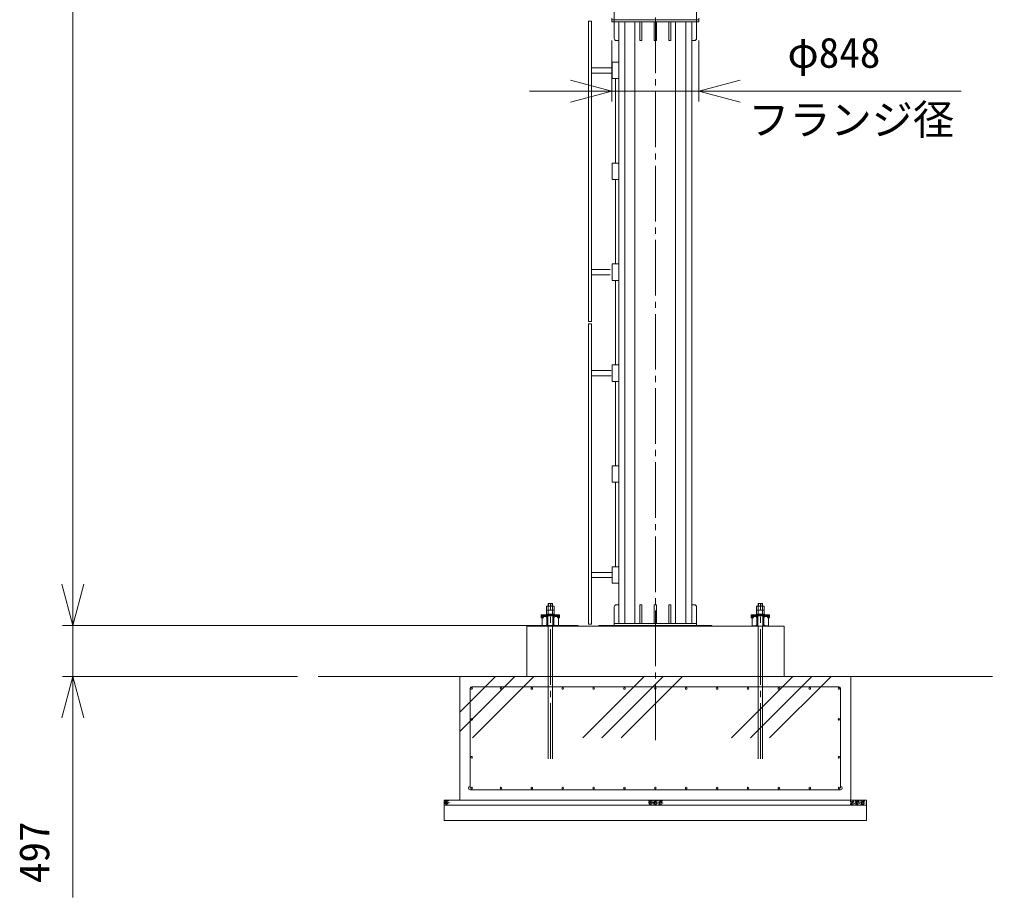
# Model space of a CAD drawing. Units: millimetres, scale not verified. Extents: x -17622 to 17358, y -25032 to 27188.
# Drawn here: x -17622 to -8168, y -10239 to -1710 of the extents above; entities that cross this region are included whole.
import ezdxf
from ezdxf.enums import TextEntityAlignment as Align

# ---------------------------------------------------------------- set-up
doc = ezdxf.new("R2010")
doc.units = ezdxf.units.MM
doc.header["$LTSCALE"] = 60
doc.linetypes.add('CHAIN2', pattern=[12, 9, -1, 1, -1])
doc.linetypes.add('DASHED2', pattern=[3, 2, -1])
for name, color, linetype, lineweight in [('0-3_05 寸法', 7, 'Continuous', 18), ('0-4_10 当社外形線', 3, 'Continuous', 18), ('0-5_12 当社中心線', 3, 'CHAIN2', 18), ('0-6_13 当社破線', 3, 'DASHED2', 18), ('0-7_20 躯体・土木、外形線', 1, 'Continuous', 18)]:
    doc.layers.add(name, color=color, linetype=linetype, lineweight=lineweight)
doc.styles.add('ＭＳ ゴシック', font='')
doc.styles.get('ＭＳ ゴシック').set_extended_font_data('MS Gothic')

msp = doc.modelspace()

# ---------------------------------------------------------------- linework, layer by layer
at = {"layer": '0-3_05 寸法'}
for p, q in [((-17104.05, 9644.63), (-17104.05, -7195.38)), ((-11868.18, -1915.37), (-11868.18, -2507.45)), ((-11020.18, -1915.37), (-11020.18, -2507.45)), ((-12268.18, -2407.45), (-12668.18, -2407.45)), ((-11868.18, -2407.45), (-12268.18, -2407.45)), ((-11868.18, -2407.45), (-11020.18, -2407.45)), ((-11020.18, -2407.45), (-10620.18, -2407.45)), ((-10620.18, -2407.45), (-8473.52, -2407.45)), ((-17104.05, -7195.38), (-17104.05, -6795.38)), ((-17104.05, -7595.38), (-17104.05, -7195.38)), ((-17104.05, -7595.38), (-17104.05, -7195.38)), ((-12194.18, -7595.38), (-17204.05, -7595.38)), ((-12194.18, -7595.38), (-17204.05, -7595.38)), ((-17104.05, -7595.38), (-17104.05, -8092.38)), ((-14919.94, -8092.38), (-17204.05, -8092.38)), ((-17104.05, -8092.38), (-17104.05, -8492.38)), ((-17104.05, -8492.38), (-17104.05, -10239.05))]:
    msp.add_line(p, q, dxfattribs=at)
for points in [[(-12268.18, -2300.27), (-11868.18, -2407.45), (-12268.18, -2514.63)], [(-10620.18, -2514.63), (-11020.18, -2407.45), (-10620.18, -2300.27)], [(-16996.87, -7195.38), (-17104.05, -7595.38), (-17211.23, -7195.38)], [(-16996.87, -7195.38), (-17104.05, -7595.38), (-17211.23, -7195.38)], [(-17211.23, -8492.38), (-17104.05, -8092.38), (-16996.87, -8492.38)]]:
    msp.add_lwpolyline(points, dxfattribs=at)
at = {"layer": '0-4_10 当社外形線'}
for p, q in [((-11844.19, -1537.41), (-11844.19, -1715.37)), ((-11044.18, -1537.41), (-11044.18, -1715.37)), ((-11868.18, -1734.38), (-11868.18, -1696.37)), ((-11020.18, -1734.38), (-11020.18, -1696.37)), ((-12094.19, -1725.38), (-12094.19, -4645.37)), ((-12094.19, -1725.38), (-12064.18, -1725.38)), ((-12094.19, -1725.38), (-12064.18, -1725.38)), ((-12064.18, -1725.38), (-12064.18, -4645.37)), ((-12064.18, -1725.38), (-12064.18, -4645.38)), ((-11868.18, -1715.37), (-11020.18, -1715.37)), ((-11868.18, -1734.38), (-11020.18, -1734.38)), ((-11844.18, -1715.37), (-11844.18, -1895.37)), ((-11799.78, -1734.37), (-11799.78, -7576.38)), ((-11739.19, -1735.56), (-11739.19, -7576.25)), ((-11644.03, -7576.25), (-11644.03, -1735.56)), ((-11594.18, -1915.38), (-11594.18, -1734.37)), ((-11574.19, -1915.38), (-11574.19, -1734.37)), ((-11454.19, -1915.38), (-11454.19, -1734.14)), ((-11434.18, -1915.38), (-11434.18, -1734.86)), ((-11314.19, -1915.38), (-11314.19, -1734.86)), ((-11294.19, -1915.38), (-11294.19, -1735.58)), ((-11249.95, -7576.25), (-11249.95, -1735.56)), ((-11149.19, -1737.4), (-11149.19, -7576.25)), ((-11088.58, -1734.38), (-11088.58, -7576.38)), ((-11044.17, -1715.37), (-11044.17, -1895.37)), ((-11799.86, -1915.38), (-11824.18, -1915.38)), ((-11574.19, -1915.38), (-11594.18, -1915.38)), ((-11434.18, -1915.38), (-11454.19, -1915.38)), ((-11294.19, -1915.38), (-11314.19, -1915.38)), ((-11064.19, -1915.38), (-11089.84, -1915.38)), ((-11864.19, -2125.37), (-11864.19, -2285.37)), ((-11864.19, -2125.37), (-11801.43, -2125.37)), ((-11864.19, -2125.37), (-11864.19, -2285.37)), ((-11864.19, -2125.37), (-11801.43, -2125.37)), ((-11864.19, -2125.37), (-11864.19, -2285.37)), ((-11864.19, -2125.37), (-11801.43, -2125.37)), ((-11864.19, -2125.37), (-11864.19, -2285.37)), ((-11864.19, -2125.37), (-11801.43, -2125.37)), ((-11864.19, -2125.37), (-11864.19, -2285.37)), ((-11864.19, -2125.37), (-11801.43, -2125.37)), ((-11864.19, -2125.37), (-11864.19, -2285.37)), ((-11864.19, -2125.37), (-11801.43, -2125.37)), ((-12059.44, -2180.38), (-11872.45, -2180.38)), ((-12059.44, -2180.38), (-11872.45, -2180.38)), ((-12059.44, -2230.38), (-11872.45, -2230.38)), ((-12059.44, -2230.38), (-11872.45, -2230.38)), ((-11966, -2230.37), (-11872.45, -2230.37)), ((-11959.21, -2180.37), (-11872.45, -2180.37)), ((-11864.19, -2285.37), (-11801.43, -2285.37)), ((-11864.19, -2285.37), (-11801.43, -2285.37)), ((-11864.19, -2285.37), (-11801.43, -2285.37)), ((-11864.19, -2285.37), (-11801.43, -2285.37)), ((-11864.19, -2285.37), (-11801.43, -2285.37)), ((-11864.19, -2285.37), (-11801.43, -2285.37)), ((-11829.79, -2286.99), (-11829.79, -3101.92)), ((-11829.79, -2286.99), (-11829.79, -3101.92)), ((-11864.19, -3105.37), (-11864.19, -3265.38)), ((-11864.19, -3105.37), (-11801.43, -3105.37)), ((-11862.54, -3105.37), (-11862.54, -3265.38)), ((-11862.54, -3105.37), (-11799.78, -3105.37)), ((-11864.19, -3265.38), (-11801.43, -3265.38)), ((-11862.54, -3265.38), (-11799.78, -3265.38)), ((-11829.79, -3265.57), (-11829.79, -4083.78)), ((-11829.79, -3265.57), (-11829.79, -4083.79)), ((-12059.44, -4140.37), (-11881.8, -4140.37)), ((-12059.44, -4140.38), (-11881.8, -4140.38)), ((-11864.19, -4085.37), (-11864.19, -4245.37)), ((-11864.19, -4085.37), (-11801.43, -4085.37)), ((-11864.19, -4085.37), (-11864.19, -4245.38)), ((-11864.19, -4085.37), (-11801.43, -4085.37)), ((-12059.44, -4190.37), (-11881.8, -4190.37)), ((-12059.44, -4190.37), (-11881.8, -4190.37)), ((-11864.19, -4245.37), (-11801.43, -4245.37)), ((-11864.19, -4245.38), (-11801.43, -4245.38)), ((-11829.79, -4242.31), (-11829.79, -5064.71)), ((-11829.79, -4242.32), (-11829.79, -5064.71)), ((-12094.19, -4645.37), (-12064.18, -4645.37)), ((-12094.19, -4665.37), (-12094.19, -7585.38)), ((-11864.19, -5065.38), (-11864.19, -5225.38)), ((-11864.19, -5065.38), (-11801.43, -5065.38)), ((-11864.19, -5065.38), (-11864.19, -5225.38)), ((-11864.19, -5065.38), (-11801.43, -5065.38)), ((-12059.44, -5120.38), (-11872.45, -5120.38)), ((-12059.44, -5170.37), (-11872.45, -5170.37)), ((-11864.19, -5225.38), (-11801.43, -5225.38)), ((-11864.19, -5225.38), (-11801.43, -5225.38)), ((-11829.79, -5227), (-11829.79, -6041.92)), ((-11864.19, -6045.38), (-11864.19, -6205.37)), ((-11864.19, -6045.38), (-11801.43, -6045.38)), ((-11864.19, -6045.38), (-11864.19, -6205.37)), ((-11864.19, -6045.38), (-11801.43, -6045.38)), ((-11864.19, -6205.37), (-11801.43, -6205.37)), ((-11864.19, -6205.37), (-11801.43, -6205.37)), ((-11829.79, -6205.57), (-11829.79, -7023.79)), ((-12059.44, -7080.38), (-11866.43, -7080.38)), ((-11864.19, -7025.38), (-11864.19, -7185.38)), ((-11864.19, -7025.38), (-11801.43, -7025.38)), ((-11864.19, -7025.38), (-11864.19, -7185.38)), ((-11864.19, -7025.38), (-11801.43, -7025.38)), ((-12059.44, -7130.38), (-11869.75, -7130.38)), ((-11864.19, -7185.38), (-11801.43, -7185.38)), ((-11864.19, -7185.38), (-11801.43, -7185.38)), ((-12485.15, -7485.38), (-12485.15, -7409.38)), ((-12482.65, -7409.38), (-12482.65, -7384.38)), ((-12445.65, -7409.38), (-12445.65, -7384.38)), ((-11844.19, -7417.42), (-11844.19, -7595.38)), ((-11799.86, -7395.38), (-11824.18, -7395.38)), ((-11574.19, -7395.38), (-11594.18, -7395.38)), ((-11594.18, -7395.38), (-11594.18, -7575.89)), ((-11574.19, -7395.38), (-11574.19, -7576.39)), ((-11434.18, -7395.38), (-11454.19, -7395.38)), ((-11454.19, -7395.38), (-11454.19, -7576.61)), ((-11434.18, -7395.38), (-11434.18, -7575.89)), ((-11294.19, -7395.38), (-11314.19, -7395.38)), ((-11314.19, -7395.38), (-11314.19, -7575.89)), ((-11294.19, -7395.38), (-11294.19, -7575.18)), ((-11064.19, -7395.38), (-11089.84, -7395.38)), ((-11044.18, -7417.42), (-11044.18, -7595.38)), ((-10442.72, -7409.38), (-10442.72, -7384.38)), ((-10405.72, -7409.38), (-10405.72, -7384.38)), ((-10403.22, -7485.38), (-10403.22, -7409.38)), ((-12552.15, -7522.38), (-12552.15, -7492.38)), ((-12552.15, -7492.38), (-12549.15, -7492.38)), ((-12552.15, -7522.38), (-12544.15, -7522.38)), ((-12549.15, -7492.38), (-12379.15, -7492.38)), ((-12549.15, -7515.38), (-12549.15, -7492.38)), ((-12544.15, -7504.38), (-12549.15, -7504.38)), ((-12545.15, -7519.38), (-12544.15, -7519.38)), ((-12544.15, -7504.38), (-12494.15, -7504.38)), ((-12544.15, -7506.25), (-12544.15, -7504.38)), ((-12544.15, -7602.51), (-12544.15, -7506.25)), ((-12494.15, -7504.38), (-12434.15, -7504.38)), ((-12384.15, -7504.38), (-12434.15, -7504.38)), ((-12384.15, -7506.25), (-12384.15, -7504.38)), ((-12384.15, -7504.38), (-12379.15, -7504.38)), ((-12384.15, -7602.51), (-12384.15, -7506.25)), ((-12383.15, -7519.38), (-12384.15, -7519.38)), ((-12376.15, -7522.38), (-12384.15, -7522.38)), ((-12379.15, -7515.38), (-12379.15, -7492.38)), ((-12376.15, -7492.38), (-12379.15, -7492.38)), ((-12376.15, -7522.38), (-12376.15, -7492.38)), ((-10512.22, -7522.38), (-10512.22, -7492.38)), ((-10512.22, -7492.38), (-10509.22, -7492.38)), ((-10512.22, -7522.38), (-10504.22, -7522.38)), ((-10339.22, -7492.38), (-10509.22, -7492.38)), ((-10509.22, -7515.38), (-10509.22, -7492.38)), ((-10504.22, -7504.38), (-10509.22, -7504.38)), ((-10505.22, -7519.38), (-10504.22, -7519.38)), ((-10504.22, -7504.38), (-10454.22, -7504.38)), ((-10504.22, -7506.25), (-10504.22, -7504.38)), ((-10504.22, -7602.51), (-10504.22, -7506.25)), ((-10394.22, -7504.38), (-10454.22, -7504.38)), ((-10344.22, -7504.38), (-10394.22, -7504.38)), ((-10344.22, -7506.25), (-10344.22, -7504.38)), ((-10344.22, -7504.38), (-10339.22, -7504.38)), ((-10344.22, -7602.51), (-10344.22, -7506.25)), ((-10343.22, -7519.38), (-10344.22, -7519.38)), ((-10336.22, -7522.38), (-10344.22, -7522.38)), ((-10339.22, -7515.38), (-10339.22, -7492.38)), ((-10336.22, -7492.38), (-10339.22, -7492.38)), ((-10336.22, -7522.38), (-10336.22, -7492.38)), ((-12694.18, -7604.38), (-10194.18, -7604.38)), ((-12694.18, -8092.38), (-12694.18, -7604.38)), ((-12544.15, -7604.38), (-12544.15, -7602.51)), ((-12494.15, -7599.38), (-12488.16, -7599.38)), ((-12485.15, -8892.38), (-12485.15, -7604.38)), ((-12443.15, -7604.38), (-12443.15, -8892.38)), ((-12434.15, -7599.38), (-12440.14, -7599.38)), ((-12384.15, -7604.38), (-12384.15, -7602.51)), ((-12094.19, -7585.38), (-12064.18, -7585.38)), ((-11994.18, -7604.38), (-10894.18, -7604.38)), ((-11844.19, -7576.38), (-11044.18, -7576.38)), ((-10504.22, -7604.38), (-10504.22, -7602.51)), ((-10454.22, -7599.38), (-10448.23, -7599.38)), ((-10445.22, -7604.38), (-10445.22, -8892.38)), ((-10403.22, -8892.38), (-10403.22, -7604.38)), ((-10394.22, -7599.38), (-10400.21, -7599.38)), ((-10344.22, -7604.38), (-10344.22, -7602.51)), ((-10194.18, -8092.38), (-10194.18, -7604.38)), ((-12694.18, -8092.38), (-10194.18, -8092.38))]:
    msp.add_line(p, q, dxfattribs=at)
for points in [[(-12094.19, -1725.38), (-12094.19, -4645.38), (-12064.18, -4645.38)], [(-12094.19, -4665.37), (-12064.18, -4665.37), (-12064.18, -7585.38)], [(-12501.65, -7447.38), (-12501.65, -7409.38), (-12426.65, -7409.38), (-12426.65, -7447.38)], [(-12501.65, -7485.38), (-12501.65, -7447.38), (-12426.65, -7447.38), (-12426.65, -7485.38)], [(-12485.15, -7409.38), (-12485.15, -7384.38), (-12443.15, -7384.38), (-12443.15, -7485.38)], [(-10386.72, -7447.38), (-10386.72, -7409.38), (-10461.72, -7409.38), (-10461.72, -7447.38)], [(-10386.72, -7485.38), (-10386.72, -7447.38), (-10461.72, -7447.38), (-10461.72, -7485.38)], [(-10403.22, -7409.38), (-10403.22, -7384.38), (-10445.22, -7384.38), (-10445.22, -7485.38)], [(-12503.15, -7492.38), (-12503.15, -7485.38), (-12425.15, -7485.38), (-12425.15, -7492.38)], [(-10385.22, -7492.38), (-10385.22, -7485.38), (-10463.22, -7485.38), (-10463.22, -7492.38)], [(-11994.18, -7604.38), (-11994.18, -7595.38), (-10894.18, -7595.38), (-10894.18, -7604.38)]]:
    msp.add_lwpolyline(points, dxfattribs=at)
for centre, radius, start, end in [((-11824.18, -1895.37), 20, 180, 270), ((-11824.18, -1895.37), 20, 180, 270), ((-11064.19, -1895.37), 20, 270, 0), ((-11064.19, -1895.37), 20, 270, 0), ((-11824.18, -7415.38), 20, 90, 180), ((-11824.18, -7415.38), 20, 90, 180), ((-11064.19, -7415.38), 20, 0, 90), ((-11064.19, -7415.38), 20, 0, 90), ((-12551.15, -7494.38), 2, 0, 90), ((-12545.15, -7515.38), 4, 180, 270), ((-12383.15, -7515.38), 4, 270, 0), ((-12377.15, -7494.38), 2, 90, 180), ((-10511.22, -7494.38), 2, 359.99996, 89.99996), ((-10505.22, -7515.38), 4, 179.99996, 269.99996), ((-10343.22, -7515.38), 4, 269.99996, 359.99996), ((-10337.22, -7494.38), 2, 89.99996, 179.99996)]:
    msp.add_arc(centre, radius, start, end, dxfattribs=at)
at = {"layer": '0-5_12 当社中心線'}
for p, q in [((-11444.18, -8711.78), (-11444.18, 12652.46)), ((-12464.15, -8892.38), (-12464.15, -7384.38)), ((-10424.22, -8892.38), (-10424.22, -7384.38))]:
    msp.add_line(p, q, dxfattribs=at)
at = {"layer": '0-6_13 当社破線'}
for p, q in [((-12544.15, -7519.38), (-12532.15, -7519.38)), ((-12544.15, -7522.38), (-12532.15, -7522.38)), ((-12540.5, -7510.23), (-12506.45, -7513.21)), ((-12532.15, -7522.38), (-12532.15, -7519.38)), ((-12499.15, -7587.58), (-12499.15, -7521.18)), ((-12494.15, -7604.38), (-12494.15, -7504.38)), ((-12494.15, -7509.38), (-12488.16, -7509.38)), ((-12488.16, -7599.38), (-12488.16, -7509.38)), ((-12440.14, -7599.38), (-12440.14, -7509.38)), ((-12434.15, -7509.38), (-12440.14, -7509.38)), ((-12434.15, -7604.38), (-12434.15, -7504.38)), ((-12429.15, -7587.58), (-12429.15, -7521.18)), ((-12387.8, -7510.23), (-12421.84, -7513.21)), ((-12384.15, -7519.38), (-12396.15, -7519.38)), ((-12396.15, -7522.38), (-12396.15, -7519.38)), ((-12384.15, -7522.38), (-12396.15, -7522.38)), ((-10504.22, -7519.38), (-10492.22, -7519.38)), ((-10504.22, -7522.38), (-10492.22, -7522.38)), ((-10500.57, -7510.23), (-10466.52, -7513.21)), ((-10492.22, -7522.38), (-10492.22, -7519.38)), ((-10459.22, -7587.58), (-10459.22, -7521.18)), ((-10454.22, -7604.38), (-10454.22, -7504.38)), ((-10454.22, -7509.38), (-10448.23, -7509.38)), ((-10448.23, -7599.38), (-10448.23, -7509.38)), ((-10400.21, -7599.38), (-10400.21, -7509.38)), ((-10394.22, -7509.38), (-10400.21, -7509.38)), ((-10394.22, -7604.38), (-10394.22, -7504.38)), ((-10389.22, -7587.58), (-10389.22, -7521.18)), ((-10347.87, -7510.23), (-10381.92, -7513.21)), ((-10344.22, -7519.38), (-10356.22, -7519.38)), ((-10356.22, -7522.38), (-10356.22, -7519.38)), ((-10344.22, -7522.38), (-10356.22, -7522.38)), ((-12540.5, -7598.53), (-12506.45, -7595.55)), ((-12387.8, -7598.53), (-12421.84, -7595.55)), ((-10500.57, -7598.53), (-10466.52, -7595.55)), ((-10347.87, -7598.53), (-10381.92, -7595.55))]:
    msp.add_line(p, q, dxfattribs=at)
for centre, radius, start, end in [((-12540.15, -7506.25), 4, 180, 265), ((-12507.15, -7521.18), 8, 0, 85), ((-12421.15, -7521.18), 8, 95, 180), ((-12388.15, -7506.25), 4, 275, 0), ((-10500.22, -7506.25), 4, 179.99996, 264.99996), ((-10467.22, -7521.18), 8, 359.99996, 84.99996), ((-10381.22, -7521.18), 8, 94.99996, 179.99996), ((-10348.22, -7506.25), 4, 274.99996, 359.99996), ((-12540.15, -7602.51), 4, 95, 180), ((-12507.15, -7587.58), 8, 275, 0), ((-12421.15, -7587.58), 8, 180, 265), ((-12388.15, -7602.51), 4, 0, 85), ((-10500.22, -7602.51), 4, 94.99996, 179.99996), ((-10467.22, -7587.58), 8, 274.99996, 359.99996), ((-10381.22, -7587.58), 8, 179.99996, 264.99996), ((-10348.22, -7602.51), 4, 359.99996, 84.99996)]:
    msp.add_arc(centre, radius, start, end, dxfattribs=at)
at = {"layer": '0-7_20 躯体・土木、外形線'}
for p, q in [((-12694.18, -8092.38), (-14719.94, -8092.38)), ((-13344.18, -8625.72), (-12810.84, -8092.38)), ((-12996.81, -8092.38), (-13344.18, -8439.75)), ((-13344.18, -9292.38), (-13344.18, -8092.38)), ((-12624.87, -8092.38), (-13221.07, -8688.58)), ((-12149.29, -8688.58), (-11553.09, -8092.38)), ((-11367.12, -8092.38), (-11963.32, -8688.58)), ((-11777.35, -8688.58), (-11181.15, -8092.38)), ((-10109.36, -8092.38), (-10705.57, -8688.58)), ((-10519.6, -8688.58), (-9923.4, -8092.38)), ((-9737.43, -8092.38), (-10333.63, -8688.58)), ((-8168.43, -8092.38), (-10194.18, -8092.38)), ((-9544.18, -9292.38), (-9544.18, -8092.38)), ((-13244.18, -9176.38), (-13244.18, -8208.38)), ((-9660.18, -8192.38), (-13228.18, -8192.38)), ((-9644.18, -9176.38), (-9644.18, -8208.38)), ((-9644.18, -9192.38), (-13244.18, -9192.38)), ((-9394.19, -9292.38), (-13494.18, -9292.38)), ((-13494.18, -9292.38), (-13494.18, -9492.38)), ((-9394.19, -9342.38), (-13494.18, -9342.38)), ((-9394.19, -9292.38), (-9394.19, -9492.38)), ((-9394.19, -9492.38), (-13494.18, -9492.38))]:
    msp.add_line(p, q, dxfattribs=at)
for centre, radius in [((-13228.18, -8208.38), 8), ((-12944.18, -8208.38), 8), ((-12644.18, -8208.38), 8), ((-12344.18, -8208.38), 8), ((-12044.18, -8208.38), 8), ((-11744.18, -8208.38), 8), ((-11444.18, -8208.38), 8), ((-11144.18, -8208.38), 8), ((-10844.18, -8208.38), 8), ((-10544.18, -8208.38), 8), ((-10244.18, -8208.38), 8), ((-9944.18, -8208.38), 8), ((-9660.18, -8208.38), 8), ((-13228.18, -8508.38), 8), ((-9660.19, -8508.38), 8), ((-13228.18, -8876.38), 8), ((-9660.19, -8876.38), 8), ((-13228.18, -9176.38), 8), ((-12944.18, -9176.38), 8), ((-12644.18, -9176.38), 8), ((-12344.18, -9176.38), 8), ((-12044.18, -9176.38), 8), ((-11744.18, -9176.38), 8), ((-11444.18, -9176.38), 8), ((-11144.18, -9176.38), 8), ((-10844.18, -9176.38), 8), ((-10544.18, -9176.38), 8), ((-10244.18, -9176.38), 8), ((-9944.18, -9176.38), 8), ((-9660.18, -9176.38), 8), ((-13486.62, -9297.43), 2.5), ((-13486.17, -9312.93), 2.5), ((-13484.84, -9326.22), 2.5), ((-13476.86, -9304.96), 2.5), ((-13475.98, -9318.69), 2.5), ((-13475.09, -9332.42), 2.5), ((-13468.88, -9297.87), 2.5), ((-13464.45, -9311.6), 2.5), ((-13463.56, -9325.78), 2.5), ((-13456.47, -9298.76), 2.5), ((-13450.26, -9316.92), 2.5), ((-11505.86, -9299.72), 2.5), ((-11505.41, -9315.22), 2.5), ((-11504.08, -9328.51), 2.5), ((-11496.1, -9307.25), 2.5), ((-11495.22, -9320.98), 2.5), ((-11494.33, -9334.71), 2.5), ((-11488.12, -9300.16), 2.5), ((-11483.69, -9313.89), 2.5), ((-11482.8, -9328.07), 2.5), ((-11475.71, -9301.05), 2.5), ((-11469.5, -9319.21), 2.5), ((-11457.59, -9300.61), 2.5), ((-11457.15, -9316.12), 2.5), ((-11455.82, -9329.41), 2.5), ((-11447.83, -9308.14), 2.5), ((-11446.95, -9321.88), 2.5), ((-11446.06, -9335.61), 2.5), ((-11439.85, -9301.05), 2.5), ((-11435.42, -9314.79), 2.5), ((-11434.53, -9328.96), 2.5), ((-11427.44, -9301.94), 2.5), ((-11421.23, -9320.1), 2.5), ((-11409.32, -9301.5), 2.5), ((-11408.88, -9317.01), 2.5), ((-11407.55, -9330.3), 2.5), ((-11399.57, -9309.04), 2.5), ((-11398.68, -9322.77), 2.5), ((-11397.79, -9336.5), 2.5), ((-11391.59, -9301.95), 2.5), ((-11387.15, -9315.68), 2.5), ((-11386.26, -9329.86), 2.5), ((-11379.17, -9302.83), 2.5), ((-11372.96, -9321), 2.5), ((-9547.75, -9304.77), 2.5), ((-9547.31, -9320.28), 2.5), ((-9545.98, -9333.57), 2.5), ((-9537.99, -9312.31), 2.5), ((-9537.11, -9326.04), 2.5), ((-9536.22, -9339.77), 2.5), ((-9530.01, -9305.22), 2.5), ((-9525.58, -9318.95), 2.5), ((-9524.69, -9333.13), 2.5), ((-9517.6, -9306.1), 2.5), ((-9511.39, -9324.27), 2.5), ((-9498.06, -9302.23), 2.5), ((-9497.61, -9317.73), 2.5), ((-9496.28, -9331.02), 2.5), ((-9488.3, -9309.76), 2.5), ((-9487.42, -9323.49), 2.5), ((-9486.53, -9337.23), 2.5), ((-9480.32, -9302.67), 2.5), ((-9475.89, -9316.4), 2.5), ((-9475, -9330.58), 2.5), ((-9467.91, -9303.56), 2.5), ((-9461.7, -9321.72), 2.5), ((-9445.82, -9300.96), 2.5), ((-9445.37, -9316.46), 2.5), ((-9444.04, -9329.75), 2.5), ((-9436.06, -9308.49), 2.5), ((-9435.18, -9322.22), 2.5), ((-9434.29, -9335.95), 2.5), ((-9428.08, -9301.4), 2.5), ((-9423.65, -9315.13), 2.5), ((-9422.76, -9329.31), 2.5), ((-9415.67, -9302.28), 2.5), ((-9409.46, -9320.45), 2.5)]:
    msp.add_circle(centre, radius, dxfattribs=at)
for centre, start, end in [((-13228.18, -8208.38), 90, 180), ((-9660.18, -8208.38), 0, 90), ((-13244.18, -9176.38), 90, 270), ((-9644.18, -9176.38), 270, 90)]:
    msp.add_arc(centre, 16, start, end, dxfattribs=at)

# ---------------------------------------------------------------- texts
at = {"layer": '0-3_05 寸法', "style": 'ＭＳ ゴシック'}
for s, p in [('φ848', (-10160.18, -2267.45)), ('フランジ径', (-10541.95, -2918.42))]:
    msp.add_text(s, height=293.3, dxfattribs=at).set_placement(p, align=Align.BOTTOM_LEFT)
msp.add_text('497', height=293.3, rotation=90, dxfattribs=at).set_placement((-17244.05, -10099.05), align=Align.BOTTOM_LEFT)

doc.saveas('drawing.dxf')
